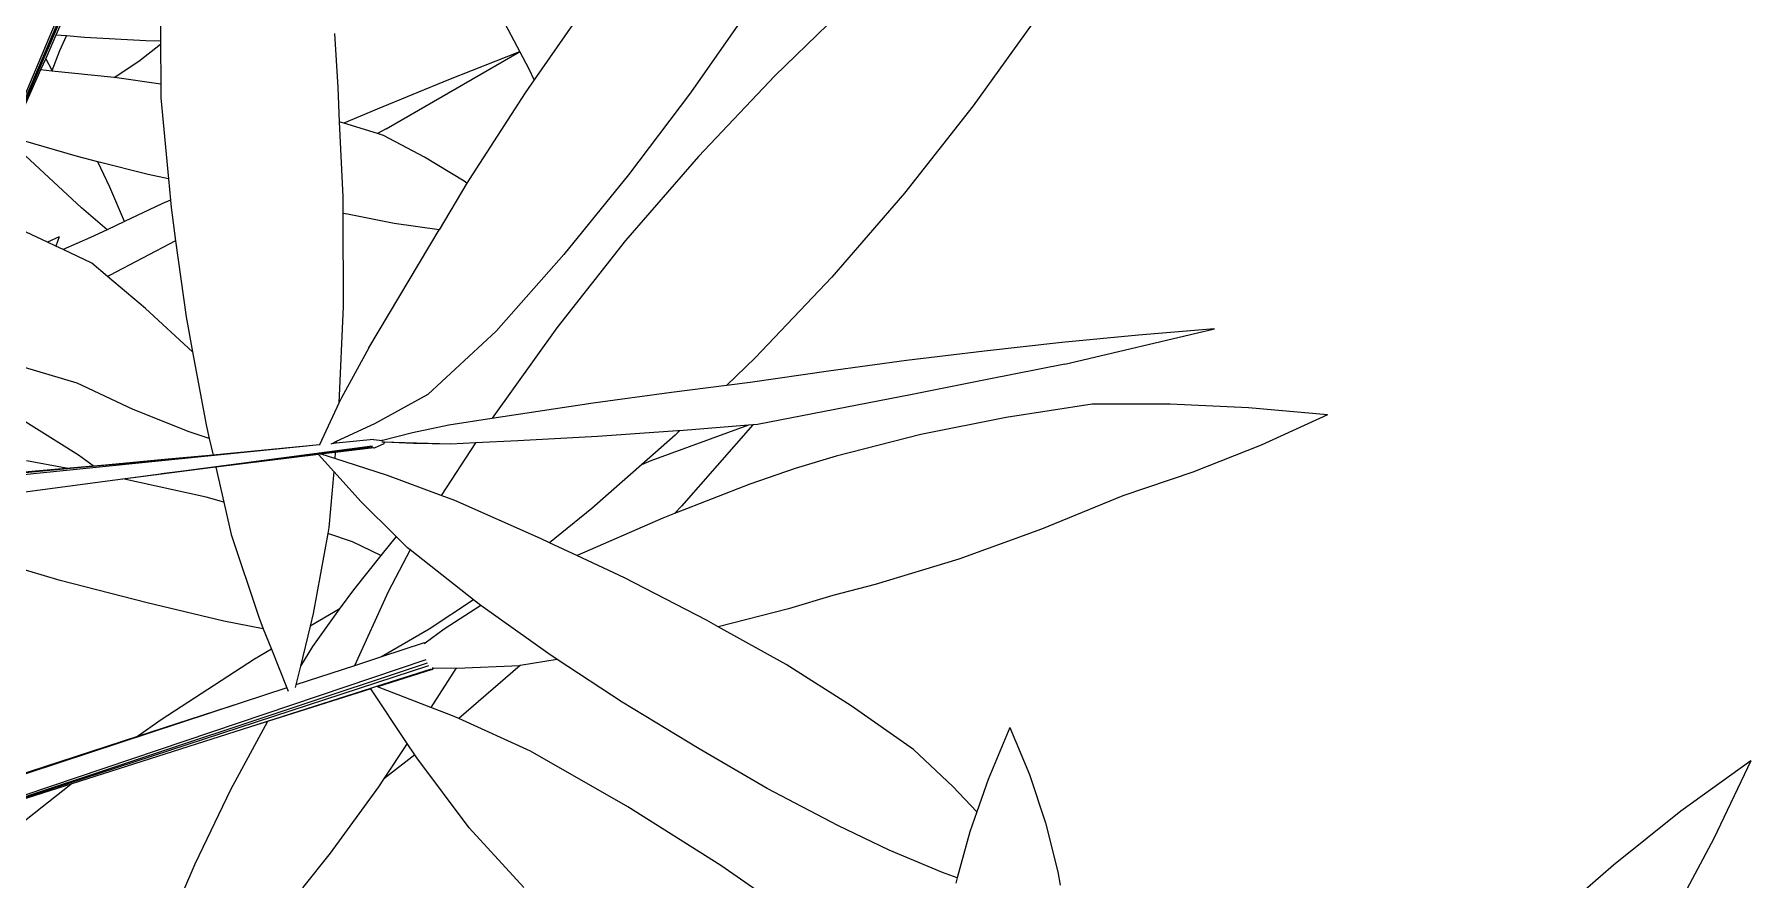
# Model space of a CAD drawing. Header units: millimetres. Extents: x 17 to 218440, y 21 to 53693.
# Drawn here: x 41863.2 to 42168.9, y 20236.2 to 20386.7 of the extents above; entities that cross this region are included whole.
import ezdxf

# ---------------------------------------------------------------- set-up
doc = ezdxf.new("R2010")
doc.units = ezdxf.units.MM
doc.header["$MEASUREMENT"] = 0
doc.layers.add('Edges', color=7, linetype='Continuous', lineweight=18)

# ---------------------------------------------------------------- blocks, each defined once
blk = doc.blocks.new('BAMBOOPLAN')
at = {"layer": 'Edges'}
for p, q in [((8.4297, 1.0873), (9.2383, 3.0066)), ((8.617, 1.5264), (9.2467, 3.0035)), ((8.6757, 1.6623), (9.2543, 3.0013)), ((9.0262, 2.4576), (8.9277, 2.234)), ((9.1933, 2.3114), (9.1939, 2.2184)), ((10.6927, 2.3015), (10.5426, 2.0868)), ((11.4272, 2.2835), (11.2624, 2.054)), ((8.9277, 2.234), (8.9015, 2.1746)), ((8.9544, 2.2319), (8.9277, 2.234)), ((8.9372, 2.195), (8.9544, 2.2319)), ((9.0002, 2.2282), (8.9544, 2.2319)), ((9.1564, 2.2191), (9.0002, 2.2282)), ((9.6362, 2.2378), (9.6448, 2.1008)), ((10.1322, 2.1477), (10.0708, 2.2623)), ((10.2424, 2.2599), (10.1447, 2.1202)), ((10.8925, 2.2609), (10.7574, 2.1306)), ((8.9179, 2.1435), (8.9372, 2.195)), ((9.1387, 2.1679), (9.1939, 2.2109)), ((9.1939, 2.2184), (9.1564, 2.2191)), ((9.1939, 2.2184), (9.1939, 2.2109)), ((9.1939, 2.2109), (9.1946, 2.1095)), ((9.7685, 1.9953), (10.1074, 2.1914)), ((10.1074, 2.1914), (9.9269, 2.1201)), ((8.8886, 2.1454), (8.8132, 1.9742)), ((8.9015, 2.1746), (8.8886, 2.1454)), ((8.9175, 2.1424), (8.8886, 2.1454)), ((8.9179, 2.1435), (8.9015, 2.1746)), ((8.9175, 2.1424), (8.9179, 2.1435)), ((9.0761, 2.126), (8.9175, 2.1424)), ((9.0761, 2.126), (9.1387, 2.1679)), ((10.1447, 2.1202), (10.1322, 2.1477)), ((9.0766, 2.126), (9.0761, 2.126)), ((9.1946, 2.1095), (9.0766, 2.126)), ((9.1946, 2.1095), (9.1948, 2.0741)), ((9.6448, 2.1008), (9.6489, 2.0133)), ((9.9269, 2.1201), (9.7452, 2.0455)), ((10.1447, 2.1202), (10.1215, 2.087)), ((10.7574, 2.1306), (10.5627, 1.9252)), ((9.1948, 2.0741), (9.2138, 1.8686)), ((10.1215, 2.087), (9.9794, 1.8669)), ((10.5426, 2.0868), (10.3849, 1.8782)), ((11.2624, 2.054), (11.0872, 1.8319)), ((9.6489, 2.0133), (9.658, 1.8224)), ((9.6607, 2.0096), (9.6489, 2.0133)), ((9.7452, 2.0455), (9.6607, 2.0096)), ((9.7459, 1.9833), (9.6607, 2.0096)), ((8.9828, 1.9247), (8.8132, 1.9742)), ((9.7685, 1.9953), (9.7459, 1.9833)), ((9.7616, 1.9784), (9.7459, 1.9833)), ((9.8661, 1.9231), (9.7616, 1.9784)), ((8.9928, 1.7944), (8.8502, 1.9271)), ((9.0342, 1.9118), (8.9828, 1.9247)), ((9.9669, 1.8619), (9.8661, 1.9231)), ((10.5627, 1.9252), (10.3776, 1.7113)), ((9.065, 1.8468), (9.0342, 1.9118)), ((9.162, 1.8796), (9.0342, 1.9118)), ((9.2138, 1.8686), (9.162, 1.8796)), ((9.1019, 1.7595), (9.065, 1.8468)), ((9.2138, 1.8686), (9.2188, 1.8141)), ((9.9737, 1.8572), (9.9029, 1.7382)), ((9.9737, 1.8572), (9.9669, 1.8619)), ((9.9794, 1.8669), (9.9737, 1.8572)), ((10.3849, 1.8782), (10.2201, 1.676)), ((9.0579, 1.7388), (8.9928, 1.7944)), ((9.1973, 1.8044), (9.1019, 1.7595)), ((9.2188, 1.8141), (9.1973, 1.8044)), ((9.2188, 1.8141), (9.2206, 1.7949)), ((9.2206, 1.7949), (9.2322, 1.7106)), ((9.658, 1.8224), (9.6581, 1.7804)), ((11.0872, 1.8319), (10.902, 1.618)), ((9.1019, 1.7595), (9.0579, 1.7388)), ((9.6696, 1.7784), (9.6581, 1.7804)), ((9.6581, 1.7804), (9.6586, 1.5438)), ((9.7886, 1.7546), (9.6696, 1.7784)), ((9.9029, 1.7382), (9.7886, 1.7546)), ((8.9065, 1.7067), (8.8247, 1.7452)), ((8.9357, 1.7204), (8.9065, 1.7067)), ((8.9274, 1.6968), (8.9065, 1.7067)), ((8.9357, 1.7204), (8.9274, 1.6968)), ((9.0153, 1.7188), (8.9459, 1.6881)), ((9.0579, 1.7388), (9.0153, 1.7188)), ((9.2322, 1.7106), (9.0636, 1.622)), ((9.2322, 1.7106), (9.259, 1.5173)), ((9.7243, 1.4385), (9.9029, 1.7382)), ((10.3776, 1.7113), (10.2023, 1.4892)), ((8.9459, 1.6881), (8.9274, 1.6968)), ((9.0191, 1.6536), (8.9459, 1.6881)), ((10.2201, 1.676), (10.0484, 1.4809)), ((9.0588, 1.6201), (9.0191, 1.6536)), ((9.0636, 1.622), (9.0588, 1.6201)), ((9.1556, 1.5386), (9.0588, 1.6201)), ((10.902, 1.618), (10.7073, 1.4126)), ((9.2755, 1.428), (9.1556, 1.5386)), ((9.6586, 1.5438), (9.648, 1.2972)), ((9.259, 1.5173), (9.2755, 1.428)), ((10.2023, 1.4892), (10.0375, 1.2597)), ((11.4956, 1.3971), (11.8766, 1.487)), ((11.8766, 1.487), (11.6833, 1.4708)), ((10.0484, 1.4809), (9.8743, 1.3195)), ((11.4878, 1.4518), (11.2907, 1.4302)), ((11.6833, 1.4708), (11.4878, 1.4518)), ((8.9814, 1.3484), (8.8081, 1.4002)), ((9.2755, 1.428), (9.3099, 1.242)), ((9.7243, 1.4385), (9.6544, 1.3108)), ((10.7073, 1.4126), (10.6343, 1.3422)), ((11.0925, 1.4059), (10.8936, 1.3791)), ((11.2907, 1.4302), (11.0925, 1.4059)), ((10.8936, 1.3791), (10.6947, 1.3497)), ((11.3019, 1.3582), (11.1065, 1.3196)), ((11.4956, 1.3971), (11.3019, 1.3582)), ((9.1239, 1.2812), (8.9814, 1.3484)), ((9.6544, 1.3108), (9.648, 1.2972)), ((9.8743, 1.3195), (9.738, 1.2445)), ((10.4945, 1.3247), (10.2951, 1.2973)), ((10.6343, 1.3422), (10.4945, 1.3247)), ((10.6947, 1.3497), (10.6343, 1.3422)), ((11.1065, 1.3196), (10.9101, 1.2811)), ((9.2665, 1.2243), (9.1239, 1.2812)), ((9.648, 1.2972), (9.5988, 1.1915)), ((10.2951, 1.2973), (10.0367, 1.2584)), ((10.9101, 1.2811), (10.713, 1.2431)), ((11.5647, 1.2952), (11.346, 1.2614)), ((11.7633, 1.2949), (11.5647, 1.2952)), ((11.9633, 1.2856), (11.7633, 1.2949)), ((12.164, 1.2674), (11.9633, 1.2856)), ((12.164, 1.2674), (11.9954, 1.1903)), ((8.9847, 1.1652), (8.8345, 1.2591)), ((9.3178, 1.2076), (9.2665, 1.2243)), ((9.3099, 1.242), (9.3178, 1.2076)), ((9.738, 1.2445), (9.6411, 1.1997)), ((9.9276, 1.2419), (9.8349, 1.2218)), ((10.0367, 1.2584), (9.9276, 1.2419)), ((10.0375, 1.2597), (10.0367, 1.2584)), ((10.5094, 1.2267), (10.306, 1.2129)), ((10.6906, 1.2413), (10.4416, 1.1506)), ((10.5149, 1.2272), (10.5037, 1.2163)), ((10.5149, 1.2272), (10.5094, 1.2267)), ((10.6906, 1.2413), (10.5149, 1.2272)), ((10.7016, 1.2422), (10.5201, 1.0357)), ((10.7016, 1.2422), (10.6906, 1.2413)), ((10.713, 1.2431), (10.7016, 1.2422)), ((11.346, 1.2614), (11.129, 1.2179)), ((9.5988, 1.1913), (8.4183, 1.0724)), ((9.078, 1.1026), (9.7325, 1.1893)), ((9.1966, 1.1179), (9.7334, 1.187)), ((9.3178, 1.2076), (9.3274, 1.1656)), ((9.5988, 1.1915), (9.3274, 1.1656)), ((9.5988, 1.1913), (9.5983, 1.1903)), ((9.5988, 1.1915), (9.5988, 1.1913)), ((9.7358, 1.184), (9.6233, 1.1702)), ((9.6296, 1.1944), (9.6275, 1.1934)), ((9.6411, 1.1997), (9.6296, 1.1944)), ((9.6407, 1.1955), (9.6296, 1.1944)), ((9.7371, 1.1835), (9.6387, 1.172)), ((9.7357, 1.2051), (9.6407, 1.1955)), ((9.6411, 1.1997), (9.6407, 1.1955)), ((9.7357, 1.2051), (9.7591, 1.2029)), ((9.737, 1.2046), (9.7368, 1.2046)), ((9.7371, 1.1835), (9.7383, 1.1838)), ((9.7383, 1.1838), (9.7628, 1.1946)), ((9.7556, 1.202), (9.7544, 1.2017)), ((9.7591, 1.2029), (9.757, 1.2024)), ((9.7637, 1.198), (9.7572, 1.1983)), ((9.9325, 1.1933), (9.7585, 1.1985)), ((9.8349, 1.2218), (9.7591, 1.2029)), ((9.7628, 1.1946), (9.7631, 1.195)), ((9.7631, 1.195), (9.7634, 1.1956)), ((9.7634, 1.1956), (9.7636, 1.1964)), ((9.7636, 1.1964), (9.7637, 1.1973)), ((9.7637, 1.1973), (9.7637, 1.198)), ((9.8376, 1.1947), (9.7637, 1.198)), ((9.9325, 1.1933), (9.8376, 1.1947)), ((9.9959, 1.1964), (9.9079, 1.0625)), ((9.9959, 1.1964), (9.9325, 1.1933)), ((10.1035, 1.2017), (9.9959, 1.1964)), ((10.306, 1.2129), (10.1035, 1.2017)), ((10.5037, 1.2163), (10.4176, 1.1406)), ((11.129, 1.2179), (10.9133, 1.1625)), ((11.9954, 1.1903), (11.8216, 1.1217)), ((9.2042, 1.1539), (8.4191, 1.0791)), ((8.421, 1.084), (9.0975, 1.1443)), ((8.9535, 1.132), (8.8523, 1.1506)), ((8.9535, 1.132), (9.0227, 1.1379)), ((9.0227, 1.1379), (8.9847, 1.1652)), ((9.0227, 1.1379), (9.0975, 1.1443)), ((9.0975, 1.1443), (9.2042, 1.1539)), ((9.3274, 1.1656), (9.2042, 1.1539)), ((9.5956, 1.1668), (9.3345, 1.1348)), ((9.5956, 1.1668), (9.5954, 1.167)), ((9.6346, 1.1236), (9.5956, 1.1668)), ((9.6029, 1.1677), (9.5991, 1.1672)), ((9.6233, 1.1702), (9.6029, 1.1677)), ((9.6374, 1.1566), (9.6029, 1.1677)), ((9.6387, 1.172), (9.6233, 1.1702)), ((9.6387, 1.172), (9.6374, 1.1566)), ((9.7715, 1.1133), (9.6374, 1.1566)), ((10.4176, 1.1406), (10.2915, 1.0297)), ((10.4416, 1.1506), (10.4176, 1.1406)), ((10.9133, 1.1625), (10.8094, 1.131)), ((8.5902, 1.038), (9.078, 1.1026)), ((8.6338, 1.1047), (8.9535, 1.132)), ((9.078, 1.1026), (9.0975, 1.1051)), ((9.0975, 1.1051), (9.1966, 1.1179)), ((9.31, 1.0583), (9.0975, 1.1051)), ((9.3345, 1.1348), (9.1966, 1.1179)), ((9.3345, 1.1348), (9.3548, 1.0457)), ((9.6346, 1.1236), (9.6226, 0.9812)), ((9.7042, 1.0465), (9.6346, 1.1236)), ((9.9079, 1.0625), (9.7715, 1.1133)), ((10.8094, 1.131), (10.6939, 1.0915)), ((11.8216, 1.1217), (11.6429, 1.0617)), ((9.3548, 1.0457), (9.31, 1.0583)), ((9.943, 1.0495), (9.9079, 1.0625)), ((10.1608, 0.953), (9.943, 1.0495)), ((10.6939, 1.0915), (10.5019, 1.0169)), ((11.6429, 1.0617), (11.4362, 0.9768)), ((9.3548, 1.0457), (9.3735, 0.9637)), ((9.7937, 0.958), (9.7042, 1.0465)), ((10.2915, 1.0297), (10.1836, 0.9423)), ((10.4719, 1.0052), (10.254, 0.9101)), ((10.5019, 1.0169), (10.4719, 1.0052)), ((10.5201, 1.0357), (10.5019, 1.0169)), ((9.3735, 0.9637), (9.4438, 0.7527)), ((9.6197, 0.9655), (9.5826, 0.7624)), ((9.6226, 0.9812), (9.6197, 0.9655)), ((9.6825, 0.9448), (9.6197, 0.9655)), ((11.4362, 0.9768), (11.2257, 0.9005)), ((9.7544, 0.9095), (9.6825, 0.9448)), ((9.7937, 0.958), (9.7544, 0.9095)), ((9.8292, 0.9242), (9.7731, 0.8178)), ((9.8223, 0.9296), (9.7937, 0.958)), ((9.8292, 0.9242), (9.8223, 0.9296)), ((9.9901, 0.7971), (9.8292, 0.9242)), ((10.1836, 0.9423), (10.1608, 0.953)), ((10.2531, 0.9097), (10.1836, 0.9423)), ((8.9381, 0.8463), (8.7424, 0.9046)), ((9.7544, 0.9095), (9.6846, 0.8229)), ((10.254, 0.9101), (10.2531, 0.9097)), ((10.3746, 0.8527), (10.2531, 0.9097)), ((11.2257, 0.9005), (11.0128, 0.836)), ((9.1597, 0.7892), (8.9381, 0.8463)), ((10.5832, 0.7457), (10.3746, 0.8527)), ((11.0128, 0.836), (10.9049, 0.8083)), ((9.3549, 0.7431), (9.1597, 0.7892)), ((9.6846, 0.8229), (9.6488, 0.7735)), ((9.7731, 0.8178), (9.6874, 0.6295)), ((9.9901, 0.7971), (9.8778, 0.7229)), ((9.9977, 0.791), (9.9901, 0.7971)), ((10.009, 0.7829), (9.9977, 0.791)), ((10.9049, 0.8083), (10.7917, 0.7744)), ((9.4553, 0.7237), (9.3549, 0.7431)), ((9.4438, 0.7527), (9.4553, 0.7237)), ((9.6488, 0.7735), (9.5747, 0.73)), ((9.5826, 0.7624), (9.5747, 0.73)), ((9.6488, 0.7735), (9.5802, 0.6787)), ((10.009, 0.7829), (9.9156, 0.7223)), ((10.1798, 0.6611), (10.009, 0.7829)), ((10.6135, 0.7288), (10.5832, 0.7457)), ((10.7917, 0.7744), (10.6135, 0.7288)), ((9.4553, 0.7237), (9.4759, 0.6719)), ((9.5747, 0.73), (9.55, 0.6285)), ((9.8778, 0.7229), (9.7559, 0.6521)), ((9.9156, 0.7223), (9.8671, 0.6865)), ((10.7862, 0.6323), (10.6135, 0.7288)), ((9.4759, 0.6719), (9.4327, 0.6465)), ((9.4759, 0.6719), (9.5153, 0.5729)), ((9.5802, 0.6787), (9.55, 0.6285)), ((9.8646, 0.6878), (9.7559, 0.6521)), ((9.8646, 0.6878), (9.8671, 0.6865)), ((9.8671, 0.6865), (9.8654, 0.6851)), ((10.2037, 0.6454), (10.1798, 0.6611)), ((7.9747, 0.0068), (9.87, 0.6454)), ((8.3495, 0.1308), (9.8733, 0.6371)), ((8.4901, 0.1768), (9.8767, 0.6299)), ((9.4327, 0.6465), (9.1955, 0.4922)), ((9.6874, 0.6295), (9.5384, 0.5805)), ((9.55, 0.6285), (9.5384, 0.5805)), ((9.7559, 0.6521), (9.6874, 0.6295)), ((9.8829, 0.6208), (9.7437, 0.5764)), ((9.8853, 0.6195), (9.7458, 0.5756)), ((9.9455, 0.622), (9.8822, 0.5233)), ((9.8853, 0.6195), (9.887, 0.6205)), ((9.888, 0.6229), (9.8855, 0.6229)), ((9.887, 0.6205), (9.888, 0.6229)), ((9.9455, 0.622), (9.888, 0.6229)), ((9.9479, 0.622), (9.9455, 0.622)), ((10.108, 0.6295), (9.9479, 0.622)), ((10.109, 0.6297), (9.9529, 0.4948)), ((10.109, 0.6297), (10.108, 0.6295)), ((10.2037, 0.6454), (10.109, 0.6297)), ((10.3689, 0.5366), (10.2037, 0.6454)), ((10.9514, 0.527), (10.7862, 0.6323)), ((9.5153, 0.5729), (9.3994, 0.5348)), ((9.7284, 0.5716), (9.4231, 0.4742)), ((9.7292, 0.5704), (9.4662, 0.4878)), ((9.5153, 0.5729), (9.5186, 0.5646)), ((9.5384, 0.5805), (9.5369, 0.5743)), ((9.7437, 0.5764), (9.7284, 0.5716)), ((9.7292, 0.5704), (9.7284, 0.5716)), ((9.8218, 0.4313), (9.7292, 0.5704)), ((9.7458, 0.5756), (9.7437, 0.5764)), ((9.8822, 0.5233), (9.7458, 0.5756)), ((9.3994, 0.5348), (7.8694, 0.0314)), ((9.3994, 0.5348), (9.1354, 0.4491)), ((10.5646, 0.4179), (10.3689, 0.5366)), ((11.1101, 0.4161), (10.9514, 0.527)), ((9.1955, 0.4922), (9.1354, 0.4491)), ((9.4662, 0.4878), (9.3721, 0.3135)), ((9.4662, 0.4878), (9.4231, 0.4742)), ((9.9328, 0.5039), (9.8822, 0.5233)), ((9.9529, 0.4948), (9.9328, 0.5039)), ((10.1355, 0.4124), (9.9529, 0.4948)), ((9.1354, 0.4491), (8.4699, 0.2331)), ((9.4231, 0.4742), (8.9681, 0.3292)), ((11.3554, 0.4727), (11.2999, 0.3402)), ((11.3554, 0.4727), (11.4057, 0.3528)), ((9.8218, 0.4313), (9.7616, 0.3405)), ((9.8407, 0.4028), (9.7616, 0.3405)), ((9.8407, 0.4028), (9.8218, 0.4313)), ((9.8458, 0.3952), (9.8407, 0.4028)), ((9.9795, 0.2174), (9.8458, 0.3952)), ((10.3832, 0.2704), (10.1355, 0.4124)), ((10.7382, 0.3175), (10.5646, 0.4179)), ((11.2106, 0.3225), (11.1101, 0.4161)), ((11.4057, 0.3528), (11.4466, 0.2301)), ((13.2411, 0.3879), (13.0635, 0.2593)), ((13.2411, 0.3879), (13.1469, 0.1899)), ((8.9681, 0.3292), (8.5455, 0.1945)), ((8.9655, 0.3273), (8.7433, 0.1523)), ((8.9681, 0.3292), (8.9655, 0.3273)), ((9.3721, 0.3135), (9.2808, 0.1244)), ((9.7487, 0.321), (9.6255, 0.1523)), ((9.7616, 0.3405), (9.7487, 0.321)), ((10.9175, 0.2232), (10.7382, 0.3175)), ((11.2715, 0.2581), (11.2106, 0.3225)), ((11.2999, 0.3402), (11.2715, 0.2581)), ((10.6201, 0.1212), (10.3832, 0.2704)), ((11.0483, 0.16), (10.9175, 0.2232)), ((11.2715, 0.2581), (11.2538, 0.2071)), ((11.4466, 0.2301), (11.4779, 0.105)), ((13.0635, 0.2593), (12.8916, 0.1224)), ((10.1186, 0.0656), (9.9795, 0.2174)), ((11.2538, 0.2071), (11.2217, 0.09)), ((13.1469, 0.1899), (13.0435, -0.004)), ((9.6255, 0.1523), (9.5549, 0.0642)), ((11.1841, 0.1033), (11.0483, 0.16)), ((9.2808, 0.1244), (9.2073, -0.0455)), ((10.731, 0.0442), (10.6201, 0.1212)), ((11.2217, 0.09), (11.1841, 0.1033)), ((11.2217, 0.09), (11.2178, 0.076)), ((11.4779, 0.105), (11.4836, 0.0713)), ((12.8916, 0.1224), (12.7258, -0.0224))]:
    blk.add_line(p, q, dxfattribs=at)

msp = doc.modelspace()

# ---------------------------------------------------------------- block references
at = {"xscale": 69.97983938875464, "yscale": 69.97983938875464, "zscale": 69.97983938875464}
msp.add_blockref('BAMBOOPLAN', (41242.26, 20230.22), dxfattribs=at)

doc.saveas('drawing.dxf')
